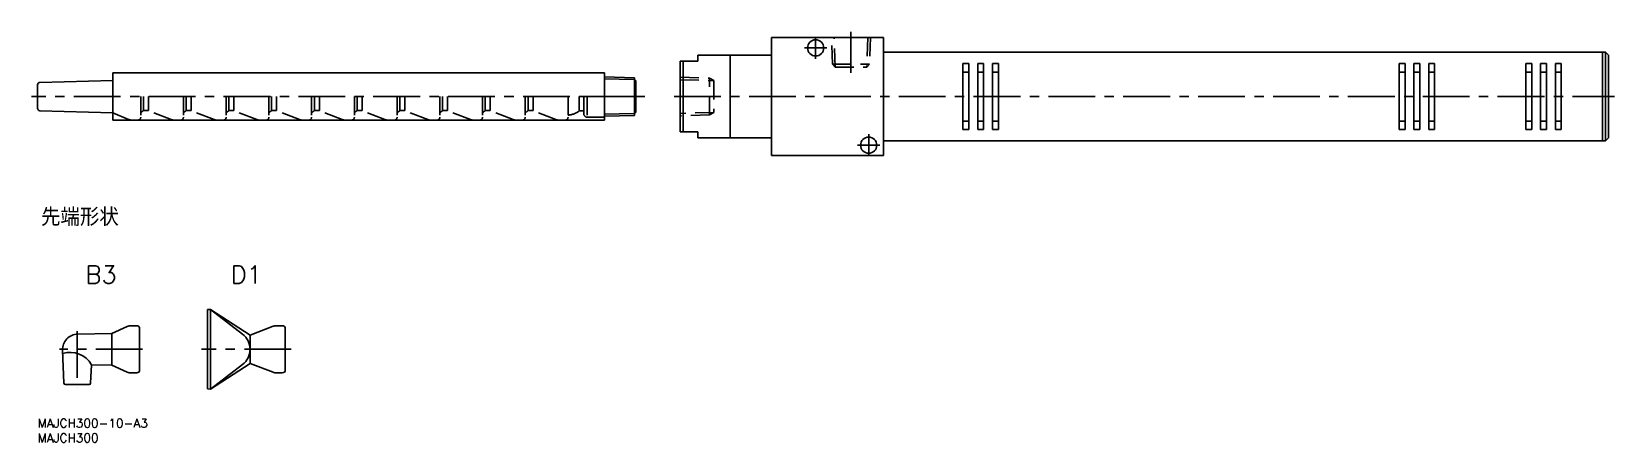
# Model space of a CAD drawing. Extents: x -2 to 535, y -8 to 131.
import ezdxf
from ezdxf.enums import TextEntityAlignment as Align

# ---------------------------------------------------------------- set-up
doc = ezdxf.new("R2010")
doc.units = 0
doc.header["$LTSCALE"] = 0.5
doc.linetypes.add('CENTER', pattern=[50.8, 31.75, -6.35, 6.35, -6.35])
doc.linetypes.add('DASHED', pattern=[19.05, 12.7, -6.35])
for name, color, linetype in [('MSM_CENTER', 1, 'CENTER'), ('MSM_CONTINUOUS', 7, 'CONTINUOUS'), ('MSM_DASHED', 4, 'DASHED'), ('MSM_NARROW', 5, 'CONTINUOUS'), ('MSM_PART_NUMBER', 7, 'CONTINUOUS')]:
    doc.layers.add(name, color=color, linetype=linetype)
doc.styles.get("Standard").update_dxf_attribs({"font": 'txt.shx', "height": 3, "bigfont": 'bigfont.shx'})

# ---------------------------------------------------------------- blocks, each defined once
blk = doc.blocks.new('*U2')
at = {"layer": 'MSM_PART_NUMBER'}
blk.add_text('MAJCH300-10-A3', height=3, dxfattribs=at).set_placement((0, -3))
blk = doc.blocks.new('*U3')
at = {"layer": 'MSM_PART_NUMBER'}
blk.add_text('MAJCH300', height=3, dxfattribs=at).set_placement((0, -8))

msp = doc.modelspace()

# ---------------------------------------------------------------- linework, layer by layer
at = {"layer": 'MSM_CENTER'}
for p, q in [((264, 129.53), (264, 122.03)), ((276, 131.28), (276, 117.28)), ((260.25, 125.78), (267.75, 125.78)), ((206, 109.28), (-2, 109.28)), ((216, 109.28), (535, 109.28)), ((278.25, 92.78), (285.75, 92.78)), ((282, 96.53), (282, 89.03)), ((13.49, 29.7), (13.49, 10.6)), ((35.64, 23.55), (7.49, 23.55)), ((86.04, 23.55), (55.64, 23.55))]:
    msp.add_line(p, q, dxfattribs=at)
at = {"layer": 'MSM_CONTINUOUS'}
for p, q in [((249, 129.28), (287, 129.28)), ((249, 129.28), (249, 89.28)), ((287, 129.28), (287, 89.28)), ((287, 124.28), (531, 124.28)), ((531, 124.28), (531, 94.28)), ((531, 124.28), (532, 124.28)), ((531, 124.28), (531, 94.28)), ((532, 124.28), (532, 94.28)), ((532, 124.28), (533, 123.28)), ((218, 121.28), (224, 121.28)), ((218, 121.28), (218, 97.28)), ((219, 121.28), (219, 97.28)), ((224, 123.28), (224, 121.28)), ((224, 123.28), (249, 123.28)), ((235, 95.28), (235, 123.28)), ((235, 123.28), (235, 95.28)), ((314, 120.46), (316, 120.46)), ((314, 120.46), (314, 98.1)), ((316, 120.46), (316, 98.1)), ((319, 120.46), (321, 120.46)), ((319, 120.46), (319, 98.1)), ((321, 120.46), (321, 98.1)), ((324, 120.46), (326, 120.46)), ((324, 120.46), (324, 98.1)), ((326, 120.46), (326, 98.1)), ((462, 120.46), (464, 120.46)), ((462, 120.46), (462, 98.1)), ((464, 120.46), (464, 98.1)), ((467, 120.46), (469, 120.46)), ((467, 120.46), (467, 98.1)), ((469, 120.46), (469, 98.1)), ((472, 120.46), (474, 120.46)), ((472, 120.46), (472, 98.1)), ((474, 120.46), (474, 98.1)), ((505, 120.46), (507, 120.46)), ((505, 120.46), (505, 98.1)), ((507, 120.46), (507, 98.1)), ((510, 120.46), (512, 120.46)), ((510, 120.46), (510, 98.1)), ((512, 120.46), (512, 98.1)), ((515, 120.46), (517, 120.46)), ((515, 120.46), (515, 98.1)), ((517, 120.46), (517, 98.1)), ((533, 123.28), (533, 95.28)), ((0, 113.29), (0, 105.28)), ((25.5, 114.77), (0.77, 114.08)), ((25.5, 117.28), (192.32, 117.28)), ((25.5, 101.28), (25.5, 117.28)), ((192.32, 117.28), (192.32, 101.28)), ((202.5, 115.68), (192.32, 115.93)), ((202.5, 115.68), (202.5, 102.88)), ((203, 114.71), (202.5, 114.71)), ((203, 114.71), (203, 103.86)), ((314, 117.59), (316, 117.59)), ((319, 117.59), (321, 117.59)), ((324, 117.59), (326, 117.59)), ((462, 117.59), (464, 117.59)), ((467, 117.59), (469, 117.59)), ((472, 117.59), (474, 117.59)), ((505, 117.59), (507, 117.59)), ((510, 117.59), (512, 117.59)), ((515, 117.59), (517, 117.59)), ((25.5, 103.79), (0.77, 104.48)), ((202.5, 102.88), (192.32, 102.63)), ((203, 103.86), (202.5, 103.86)), ((192.32, 101.28), (25.5, 101.28)), ((218, 97.28), (224, 97.28)), ((224, 97.28), (224, 95.28)), ((314, 100.98), (316, 100.98)), ((314, 98.1), (316, 98.1)), ((319, 100.98), (321, 100.98)), ((319, 98.1), (321, 98.1)), ((324, 100.98), (326, 100.98)), ((324, 98.1), (326, 98.1)), ((462, 100.98), (464, 100.98)), ((462, 98.1), (464, 98.1)), ((467, 100.98), (469, 100.98)), ((467, 98.1), (469, 98.1)), ((472, 100.98), (474, 100.98)), ((472, 98.1), (474, 98.1)), ((505, 100.98), (507, 100.98)), ((505, 98.1), (507, 98.1)), ((510, 100.98), (512, 100.98)), ((510, 98.1), (512, 98.1)), ((515, 100.98), (517, 100.98)), ((515, 98.1), (517, 98.1)), ((224, 95.28), (235, 95.28)), ((235, 95.28), (249, 95.28)), ((287, 94.28), (531, 94.28)), ((531, 94.28), (532, 94.28)), ((533, 95.28), (532, 94.28)), ((249, 89.28), (287, 89.28)), ((58.64, 37.1), (57.64, 37)), ((57.64, 37), (57.64, 10.1)), ((72.16, 28.34), (58.64, 37.1)), ((69.53, 28.73), (58.64, 37.1)), ((58.64, 37.1), (58.64, 10)), ((25.25, 28.9), (13.6, 28.7)), ((30.45, 31.28), (25.25, 28.9)), ((25.25, 28.9), (25.25, 18.2)), ((33.64, 31.55), (31.7, 31.55)), ((34.64, 30.55), (34.64, 16.55)), ((79.92, 31.35), (72.16, 28.34)), ((72.16, 28.34), (72.16, 18.77)), ((83.04, 31.55), (81.01, 31.55)), ((84.04, 30.55), (84.04, 16.55)), ((8.5, 23.28), (8.97, 12.08)), ((18.28, 18.32), (18.01, 12.08)), ((25.25, 18.2), (18.28, 18.32)), ((30.45, 15.82), (25.25, 18.2)), ((72.16, 18.77), (58.64, 10)), ((69.53, 18.37), (58.64, 10)), ((79.92, 15.75), (72.16, 18.77)), ((17.52, 11.6), (9.47, 11.6)), ((33.64, 15.55), (31.7, 15.55)), ((83.04, 15.55), (81.01, 15.55)), ((58.64, 10), (57.64, 10.1))]:
    msp.add_line(p, q, dxfattribs=at)
for centre in [(264, 125.78), (282, 92.78)]:
    msp.add_circle(centre, 2.75, dxfattribs=at)
for centre, radius, start, end in [((0.8, 113.29), 0.8, 92, 180), ((0.8, 105.28), 0.8, 180, 268), ((13.69, 23.5), 5.2, 90.9747, 182.4473), ((31.7, 28.55), 3, 90, 114.5754), ((33.64, 30.55), 1, 0, 90), ((65.6, 23.55), 6.5, 307.2093, 52.7907), ((81.01, 28.55), 3, 90, 111.2168), ((83.04, 30.55), 1, 0, 90), ((11.02, 14.11), 8.4, 30.1125, 107.1463), ((33.64, 16.55), 1, 270, 0), ((83.04, 16.55), 1, 270, 0), ((9.47, 12.1), 0.5, 182.4473, 270), ((17.52, 12.1), 0.5, 270, 357.5527), ((31.7, 18.55), 3, 245.4246, 270), ((81.01, 18.55), 3, 248.7832, 270)]:
    msp.add_arc(centre, radius, start, end, dxfattribs=at)
at = {"layer": 'MSM_DASHED'}
for p, q in [((269.7, 120.28), (269.42, 129.28)), ((270.59, 119.28), (270.28, 129.28)), ((281.72, 129.28), (281.41, 119.28)), ((282.58, 129.28), (282.3, 120.28)), ((270.59, 119.28), (269.7, 120.28)), ((269.7, 120.28), (282.3, 120.28)), ((270.59, 119.28), (281.41, 119.28)), ((281.41, 119.28), (282.3, 120.28)), ((218, 115.86), (228, 115.55)), ((218, 115), (229.51, 114.65)), ((228, 115.55), (229.51, 114.67)), ((228, 103.02), (228, 115.55)), ((229.51, 114.67), (229.51, 103.92)), ((35, 109.28), (35, 102.28)), ((35.92, 109.28), (35.92, 104.5)), ((37.62, 109.28), (37.62, 104.5)), ((49.5, 109.28), (49.5, 102.28)), ((50.42, 109.28), (50.42, 104.5)), ((52.12, 109.28), (52.12, 104.5)), ((64, 109.28), (64, 102.28)), ((64.92, 109.28), (64.92, 104.5)), ((66.62, 109.28), (66.62, 104.5)), ((78.5, 109.28), (78.5, 102.28)), ((79.42, 109.28), (79.42, 104.5)), ((81.12, 109.28), (81.12, 104.5)), ((93, 109.28), (93, 102.28)), ((93.92, 109.28), (93.92, 104.5)), ((95.62, 109.28), (95.62, 104.5)), ((107.5, 109.28), (107.5, 102.28)), ((108.42, 109.28), (108.42, 104.5)), ((110.12, 109.28), (110.12, 104.5)), ((122, 109.28), (122, 102.28)), ((122.92, 109.28), (122.92, 104.5)), ((124.62, 109.28), (124.62, 104.5)), ((136.5, 109.28), (136.5, 102.28)), ((137.42, 109.28), (137.42, 104.5)), ((139.12, 109.28), (139.12, 104.5)), ((151, 109.28), (151, 102.28)), ((151.92, 109.28), (151.92, 104.5)), ((153.62, 109.28), (153.62, 104.5)), ((165.5, 109.28), (165.5, 102.28)), ((166.42, 109.28), (166.42, 104.5)), ((168.12, 109.28), (168.12, 104.5)), ((180, 109.28), (180, 102.28)), ((183.82, 109.28), (183.82, 104.46)), ((185.32, 109.28), (185.32, 103.48)), ((186.52, 109.28), (186.52, 102.28)), ((186.52, 109.28), (192.32, 109.28)), ((30.84, 101.52), (25.5, 103.79)), ((35.92, 104.5), (37.62, 104.5)), ((45.38, 101.49), (37.62, 104.5)), ((50.42, 104.5), (52.12, 104.5)), ((59.88, 101.49), (52.12, 104.5)), ((64.92, 104.5), (66.62, 104.5)), ((74.38, 101.49), (66.62, 104.5)), ((79.42, 104.5), (81.12, 104.5)), ((88.88, 101.49), (81.12, 104.5)), ((93.92, 104.5), (95.62, 104.5)), ((103.38, 101.49), (95.62, 104.5)), ((108.42, 104.5), (110.12, 104.5)), ((117.88, 101.49), (110.12, 104.5)), ((122.92, 104.5), (124.62, 104.5)), ((132.38, 101.49), (124.62, 104.5)), ((137.42, 104.5), (139.12, 104.5)), ((146.88, 101.49), (139.12, 104.5)), ((151.92, 104.5), (153.62, 104.5)), ((161.38, 101.49), (153.62, 104.5)), ((166.42, 104.5), (168.12, 104.5)), ((175.88, 101.49), (168.12, 104.5)), ((183.82, 104.46), (185.32, 104.46)), ((192.32, 102.28), (186.52, 102.28)), ((229.51, 103.92), (218, 103.56)), ((228, 103.02), (218, 102.7)), ((228, 103.02), (229.51, 103.89)), ((34, 101.28), (32.01, 101.28)), ((48.5, 101.28), (46.46, 101.28)), ((63, 101.28), (60.96, 101.28)), ((77.5, 101.28), (75.46, 101.28)), ((92, 101.28), (89.96, 101.28)), ((106.5, 101.28), (104.46, 101.28)), ((121, 101.28), (118.96, 101.28)), ((135.5, 101.28), (133.46, 101.28)), ((150, 101.28), (147.96, 101.28)), ((164.5, 101.28), (162.46, 101.28)), ((179, 101.28), (176.96, 101.28))]:
    msp.add_line(p, q, dxfattribs=at)
for centre, radius, start, end in [((34, 102.28), 1, 270, 0), ((31.9, 109.28), 6.25, 299.7357, 310.0309), ((48.5, 102.28), 1, 270, 0), ((46.4, 109.28), 6.25, 299.7357, 310.0309), ((63, 102.28), 1, 270, 0), ((60.9, 109.28), 6.25, 299.7357, 310.0309), ((77.5, 102.28), 1, 270, 0), ((75.4, 109.28), 6.25, 299.7357, 310.0309), ((92, 102.28), 1, 270, 0), ((89.9, 109.28), 6.25, 299.7357, 310.0309), ((106.5, 102.28), 1, 270, 0), ((104.4, 109.28), 6.25, 299.7357, 310.0309), ((121, 102.28), 1, 270, 0), ((118.9, 109.28), 6.25, 299.7357, 310.0309), ((135.5, 102.28), 1, 270, 0), ((133.4, 109.28), 6.25, 299.7357, 310.0309), ((150, 102.28), 1, 270, 0), ((147.9, 109.28), 6.25, 299.7357, 310.0309), ((164.5, 102.28), 1, 270, 0), ((162.4, 109.28), 6.25, 299.7357, 310.0309), ((179, 102.28), 1, 270, 0), ((179.8, 109.28), 6.28, 271.8265, 309.8394), ((186.52, 103.48), 1.2, 180, 270), ((32.01, 104.28), 3, 246.9611, 270), ((46.46, 104.28), 3, 248.7832, 270), ((60.96, 104.28), 3, 248.7832, 270), ((75.46, 104.28), 3, 248.7832, 270), ((89.96, 104.28), 3, 248.7832, 270), ((104.46, 104.28), 3, 248.7832, 270), ((118.96, 104.28), 3, 248.7832, 270), ((133.46, 104.28), 3, 248.7832, 270), ((147.96, 104.28), 3, 248.7832, 270), ((162.46, 104.28), 3, 248.7832, 270), ((176.96, 104.28), 3, 248.7832, 270)]:
    msp.add_arc(centre, radius, start, end, dxfattribs=at)
at = {"layer": 'MSM_NARROW'}
for p, q in [((202.48, 115.01), (192.3, 115.26)), ((202.48, 103.56), (192.3, 103.31))]:
    msp.add_line(p, q, dxfattribs=at)

# ---------------------------------------------------------------- block references
at = {"layer": 'MSM_CONTINUOUS'}
for name in ['*U2', '*U3']:
    msp.add_blockref(name, (0, 0), dxfattribs=at)

# ---------------------------------------------------------------- texts
for s, p in [('先端形状', (14.37, 68.7)), ('B3', (21.57, 48.87)), ('D1', (70.84, 48.87))]:
    msp.add_text(s, height=6, dxfattribs=at).set_placement(p, align=Align.MIDDLE)

doc.saveas('drawing.dxf')
